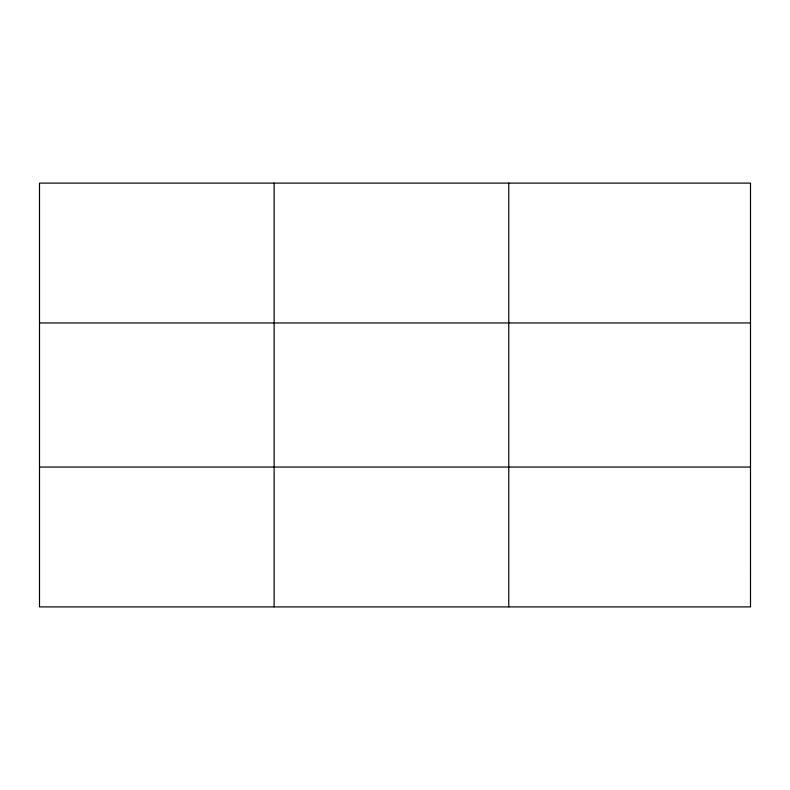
<?xml version="1.0" encoding="UTF-8"?>
<svg xmlns="http://www.w3.org/2000/svg" width="790" height="790" viewBox="0 0 790 790"><rect width="100%" height="100%" fill="white"/><g stroke="black" fill="none" stroke-linecap="round" stroke-linejoin="round"><path stroke-width="1.19" d="M274.13 183.102L274.13 606.898M508.76 183.102L508.76 606.898M39.5 322.952L750.5 322.952M39.5 467.048L750.5 467.048M750.5 571.94L750.5 606.898L39.5 606.898L39.5 183.102L750.5 183.102L750.5 571.94"/></g></svg>
